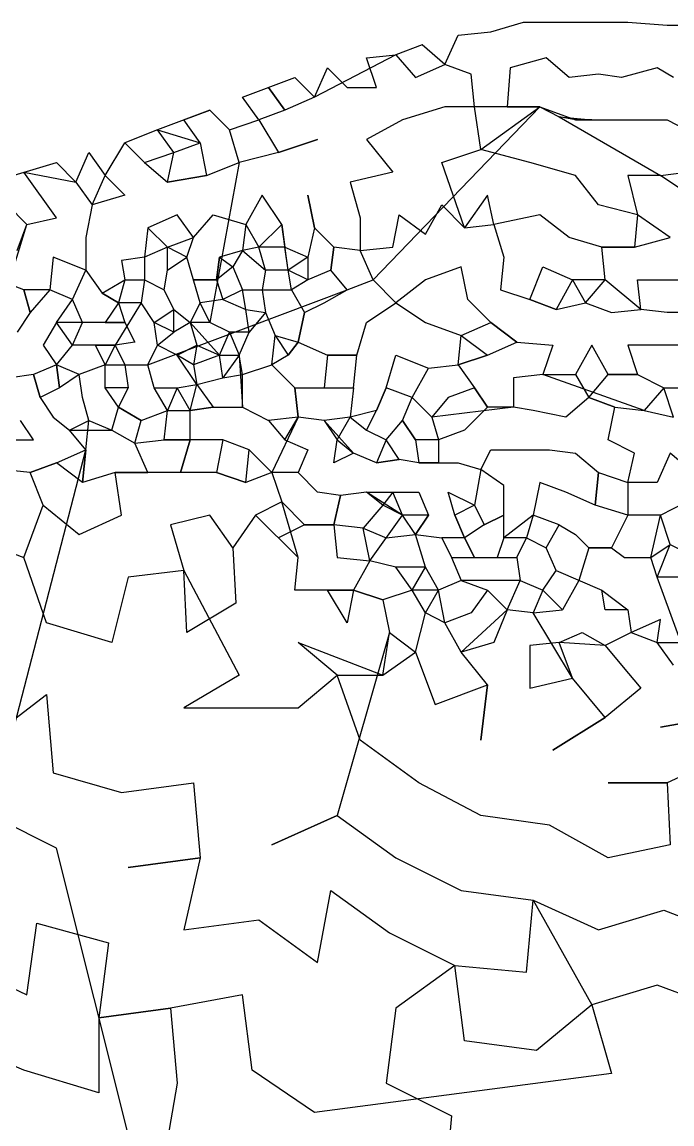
# Model space of a CAD drawing. Header units: metres. Extents: x 0 to 1205, y 0 to 1186.
# Drawn here: x 407.5 to 606.5, y 848.5 to 1186 of the extents above; entities that cross this region are included whole.
import ezdxf

# ---------------------------------------------------------------- set-up
doc = ezdxf.new("R2010")
doc.units = ezdxf.units.M
doc.layers.add('Draw', color=2, linetype='CONTINUOUS')
doc.layers.add('Skip', color=1, linetype='CONTINUOUS')

msp = doc.modelspace()

# ---------------------------------------------------------------- linework, layer by layer
at = {"layer": 'draw'}
for p, q in [((551, 1183), (561, 1186)), ((561, 1186), (593, 1186)), ((593, 1186), (605, 1185)), ((605, 1185), (615, 1185)), ((537, 1173), (541, 1182)), ((541, 1182), (551, 1183)), ((530, 1179), (522, 1176)), ((537, 1173), (530, 1179)), ((513, 1175), (522, 1176)), ((516, 1166), (513, 1175)), ((522, 1176), (528, 1169)), ((568, 1175), (557, 1172)), ((575, 1169), (568, 1175)), ((497, 1163), (501, 1172)), ((501, 1172), (507, 1166)), ((528, 1169), (537, 1173)), ((545, 1170), (537, 1173)), ((557, 1172), (556, 1160)), ((602, 1172), (591, 1169)), ((607, 1169), (602, 1172)), ((475, 1163), (491, 1169)), ((491, 1169), (497, 1163)), ((546, 1160), (545, 1170)), ((584, 1170), (575, 1169)), ((591, 1169), (584, 1170)), ((488, 1159), (483, 1166)), ((507, 1166), (516, 1166)), ((480, 1156), (475, 1163)), ((497, 1163), (488, 1159)), ((465, 1159), (449, 1153)), ((465, 1159), (471, 1153)), ((488, 1159), (480, 1156)), ((566, 1160), (537, 1160)), ((548, 1147), (546, 1160)), ((566, 1160), (577, 1156)), ((566, 1160), (572, 1157)), ((462, 1149), (457, 1156)), ((471, 1153), (480, 1156)), ((480, 1156), (486, 1146)), ((524, 1156), (513, 1150)), ((577, 1156), (572, 1157)), ((572, 1157), (582, 1156)), ((577, 1156), (605, 1156)), ((605, 1156), (611, 1153)), ((449, 1153), (439, 1149)), ((454, 1146), (449, 1153)), ((474, 1143), (471, 1153)), ((439, 1149), (445, 1143)), ((454, 1146), (462, 1149)), ((462, 1149), (464, 1139)), ((486, 1146), (498, 1150)), ((513, 1150), (521, 1140)), ((424, 1137), (428, 1146)), ((428, 1146), (433, 1139)), ((445, 1143), (454, 1146)), ((452, 1137), (454, 1146)), ((486, 1146), (474, 1143)), ((536, 1143), (548, 1147)), ((398, 1137), (418, 1143)), ((418, 1143), (424, 1137)), ((445, 1143), (452, 1137)), ((464, 1139), (474, 1143)), ((577, 1139), (563, 1143)), ((418, 1126), (408, 1140)), ((429, 1130), (433, 1139)), ((433, 1139), (439, 1133)), ((464, 1139), (452, 1137)), ((521, 1140), (508, 1137)), ((584, 1130), (577, 1139)), ((603, 1139), (593, 1139)), ((593, 1139), (596, 1127)), ((603, 1139), (611, 1140)), ((612, 1133), (603, 1139)), ((424, 1137), (429, 1130)), ((508, 1137), (511, 1126)), ((439, 1133), (429, 1130)), ((481, 1133), (476, 1124)), ((487, 1124), (481, 1133)), ((497, 1123), (495, 1133)), ((550, 1133), (543, 1123)), ((552, 1124), (550, 1133)), ((409, 1124), (403, 1130)), ((429, 1130), (427, 1120)), ((531, 1121), (536, 1130)), ((536, 1130), (543, 1123)), ((596, 1127), (584, 1130)), ((406, 1116), (409, 1124)), ((409, 1124), (418, 1126)), ((455, 1127), (446, 1123)), ((460, 1120), (455, 1127)), ((460, 1120), (466, 1127)), ((466, 1127), (476, 1124)), ((476, 1124), (475, 1116)), ((476, 1124), (480, 1117)), ((480, 1117), (487, 1124)), ((489, 1110), (487, 1124)), ((511, 1126), (511, 1116)), ((521, 1117), (523, 1127)), ((523, 1127), (531, 1121)), ((543, 1123), (552, 1124)), ((566, 1127), (552, 1124)), ((552, 1124), (555, 1114)), ((575, 1120), (566, 1127)), ((596, 1127), (595, 1117)), ((606, 1120), (596, 1127)), ((446, 1123), (445, 1114)), ((452, 1117), (446, 1123)), ((497, 1123), (495, 1114)), ((503, 1117), (497, 1123)), ((427, 1120), (427, 1110)), ((452, 1117), (460, 1120)), ((458, 1114), (460, 1120)), ((585, 1117), (575, 1120)), ((595, 1117), (606, 1120)), ((417, 1114), (416, 1104)), ((427, 1110), (417, 1114)), ((445, 1114), (438, 1113)), ((452, 1117), (445, 1114)), ((445, 1114), (445, 1107)), ((458, 1114), (452, 1117)), ((452, 1110), (452, 1117)), ((452, 1110), (458, 1114)), ((462, 1100), (458, 1114)), ((467, 1107), (468, 1114)), ((475, 1116), (468, 1114)), ((468, 1114), (472, 1111)), ((475, 1116), (472, 1111)), ((480, 1117), (475, 1116)), ((475, 1116), (482, 1110)), ((482, 1110), (480, 1117)), ((488, 1117), (480, 1117)), ((488, 1117), (495, 1114)), ((495, 1114), (489, 1110)), ((495, 1114), (495, 1107)), ((502, 1110), (503, 1117)), ((511, 1116), (503, 1117)), ((511, 1116), (521, 1117)), ((515, 1107), (511, 1116)), ((555, 1114), (554, 1104)), ((586, 1107), (585, 1117)), ((585, 1117), (595, 1117)), ((438, 1113), (439, 1107)), ((472, 1111), (467, 1107)), ((472, 1111), (475, 1104)), ((542, 1111), (531, 1107)), ((544, 1101), (542, 1111)), ((563, 1101), (567, 1111)), ((567, 1111), (576, 1107)), ((408, 1104), (400, 1107)), ((423, 1101), (427, 1110)), ((427, 1110), (432, 1103)), ((432, 1103), (439, 1107)), ((439, 1107), (445, 1107)), ((445, 1107), (444, 1100)), ((445, 1107), (451, 1104)), ((451, 1104), (452, 1110)), ((467, 1107), (460, 1107)), ((467, 1107), (469, 1101)), ((482, 1110), (481, 1104)), ((489, 1110), (482, 1110)), ((490, 1104), (489, 1110)), ((495, 1107), (489, 1110)), ((495, 1107), (490, 1104)), ((502, 1110), (495, 1107)), ((507, 1104), (502, 1110)), ((507, 1104), (515, 1107)), ((522, 1100), (515, 1107)), ((531, 1107), (522, 1100)), ((576, 1107), (571, 1098)), ((586, 1107), (576, 1107)), ((576, 1107), (580, 1100)), ((580, 1100), (586, 1107)), ((597, 1098), (596, 1107)), ((596, 1107), (614, 1107)), ((416, 1104), (408, 1104)), ((408, 1104), (410, 1097)), ((416, 1104), (410, 1097)), ((423, 1101), (416, 1104)), ((454, 1098), (451, 1104)), ((475, 1104), (469, 1101)), ((476, 1098), (475, 1104)), ((475, 1104), (481, 1104)), ((481, 1104), (482, 1097)), ((490, 1104), (494, 1097)), ((500, 1100), (507, 1104)), ((554, 1104), (563, 1101)), ((418, 1094), (423, 1101)), ((426, 1094), (423, 1101)), ((437, 1100), (432, 1103)), ((469, 1101), (462, 1100)), ((469, 1101), (476, 1098)), ((551, 1094), (544, 1101)), ((563, 1101), (571, 1098)), ((410, 1097), (406, 1091)), ((437, 1100), (433, 1094)), ((444, 1100), (437, 1100)), ((437, 1100), (439, 1094)), ((448, 1094), (444, 1100)), ((448, 1094), (454, 1098)), ((454, 1091), (454, 1098)), ((454, 1098), (459, 1094)), ((462, 1100), (459, 1094)), ((465, 1094), (462, 1100)), ((477, 1091), (476, 1098)), ((476, 1098), (482, 1097)), ((482, 1097), (477, 1091)), ((482, 1097), (485, 1090)), ((492, 1088), (494, 1097)), ((494, 1097), (500, 1100)), ((513, 1094), (522, 1100)), ((522, 1100), (531, 1094)), ((571, 1098), (580, 1100)), ((580, 1100), (588, 1097)), ((588, 1097), (597, 1098)), ((605, 1097), (597, 1098)), ((614, 1097), (605, 1097)), ((418, 1094), (414, 1087)), ((439, 1094), (418, 1094)), ((423, 1087), (426, 1094)), ((439, 1094), (442, 1088)), ((449, 1087), (448, 1094)), ((454, 1091), (448, 1094)), ((459, 1094), (454, 1091)), ((459, 1094), (461, 1087)), ((465, 1094), (459, 1094)), ((471, 1091), (465, 1094)), ((510, 1084), (513, 1094)), ((531, 1094), (542, 1090)), ((542, 1090), (551, 1094)), ((559, 1088), (551, 1094)), ((449, 1087), (454, 1091)), ((468, 1084), (471, 1091)), ((477, 1091), (471, 1091)), ((471, 1091), (474, 1084)), ((474, 1084), (477, 1091)), ((414, 1087), (418, 1081)), ((418, 1081), (423, 1087)), ((436, 1087), (423, 1087)), ((433, 1081), (430, 1087)), ((436, 1087), (433, 1081)), ((442, 1088), (436, 1087)), ((436, 1087), (439, 1081)), ((446, 1081), (449, 1087)), ((455, 1084), (449, 1087)), ((455, 1084), (461, 1087)), ((461, 1087), (460, 1081)), ((461, 1087), (468, 1084)), ((484, 1081), (485, 1090)), ((485, 1090), (492, 1088)), ((485, 1090), (489, 1084)), ((492, 1088), (489, 1084)), ((492, 1088), (501, 1084)), ((541, 1081), (542, 1090)), ((542, 1090), (550, 1084)), ((550, 1084), (559, 1088)), ((559, 1088), (570, 1087)), ((570, 1087), (567, 1078)), ((582, 1087), (577, 1078)), ((587, 1078), (582, 1087)), ((612, 1087), (593, 1087)), ((593, 1087), (596, 1078)), ((460, 1081), (455, 1084)), ((468, 1084), (460, 1081)), ((469, 1077), (468, 1084)), ((468, 1084), (474, 1084)), ((474, 1084), (469, 1077)), ((475, 1078), (474, 1084)), ((489, 1084), (484, 1081)), ((501, 1084), (500, 1074)), ((510, 1084), (501, 1084)), ((509, 1074), (510, 1084)), ((519, 1074), (522, 1084)), ((522, 1084), (532, 1080)), ((550, 1084), (541, 1081)), ((418, 1081), (411, 1078)), ((425, 1078), (418, 1081)), ((418, 1081), (419, 1074)), ((433, 1074), (433, 1081)), ((433, 1081), (446, 1081)), ((439, 1081), (440, 1074)), ((448, 1074), (446, 1081)), ((460, 1081), (461, 1075)), ((475, 1078), (484, 1081)), ((484, 1081), (491, 1074)), ((527, 1071), (532, 1080)), ((532, 1080), (541, 1081)), ((541, 1081), (546, 1074)), ((411, 1078), (404, 1077)), ((413, 1071), (411, 1078)), ((425, 1078), (419, 1074)), ((426, 1071), (425, 1078)), ((461, 1075), (469, 1077)), ((469, 1077), (475, 1078)), ((475, 1068), (475, 1078)), ((567, 1078), (558, 1077)), ((558, 1077), (558, 1068)), ((567, 1078), (577, 1078)), ((577, 1078), (581, 1071)), ((581, 1071), (587, 1078)), ((596, 1078), (587, 1078)), ((596, 1078), (604, 1074)), ((419, 1074), (413, 1071)), ((440, 1074), (433, 1074)), ((437, 1068), (433, 1074)), ((437, 1068), (440, 1074)), ((452, 1067), (448, 1074)), ((448, 1074), (455, 1074)), ((455, 1074), (452, 1067)), ((455, 1074), (461, 1075)), ((459, 1067), (455, 1074)), ((459, 1067), (461, 1075)), ((461, 1075), (466, 1068)), ((491, 1074), (509, 1074)), ((492, 1065), (491, 1074)), ((509, 1074), (508, 1065)), ((516, 1067), (519, 1074)), ((527, 1071), (519, 1074)), ((546, 1074), (538, 1071)), ((546, 1074), (550, 1068)), ((604, 1074), (598, 1067)), ((604, 1074), (613, 1074)), ((607, 1065), (604, 1074)), ((413, 1071), (417, 1065)), ((428, 1064), (426, 1071)), ((524, 1064), (527, 1071)), ((533, 1065), (527, 1071)), ((538, 1071), (533, 1065)), ((581, 1071), (574, 1065)), ((581, 1071), (589, 1068)), ((435, 1061), (437, 1068)), ((444, 1064), (437, 1068)), ((444, 1064), (452, 1067)), ((451, 1058), (452, 1067)), ((452, 1067), (459, 1067)), ((459, 1067), (466, 1068)), ((459, 1058), (459, 1067)), ((466, 1068), (475, 1068)), ((475, 1068), (483, 1064)), ((516, 1067), (508, 1065)), ((513, 1061), (516, 1067)), ((550, 1068), (543, 1061)), ((558, 1068), (550, 1068)), ((564, 1067), (558, 1068)), ((574, 1065), (564, 1067)), ((587, 1058), (589, 1068)), ((589, 1068), (598, 1067)), ((598, 1067), (607, 1065)), ((411, 1058), (407, 1064)), ((417, 1065), (422, 1061)), ((422, 1061), (428, 1064)), ((427, 1055), (428, 1064)), ((428, 1064), (435, 1061)), ((442, 1057), (444, 1064)), ((492, 1065), (483, 1064)), ((483, 1064), (488, 1058)), ((488, 1058), (492, 1065)), ((500, 1064), (492, 1065)), ((508, 1065), (500, 1064)), ((500, 1064), (504, 1058)), ((504, 1058), (508, 1065)), ((508, 1065), (513, 1061)), ((519, 1058), (524, 1064)), ((528, 1058), (524, 1064)), ((533, 1065), (535, 1058)), ((427, 1055), (422, 1061)), ((435, 1061), (442, 1057)), ((513, 1061), (519, 1058)), ((543, 1061), (535, 1058)), ((403, 1058), (411, 1058)), ((442, 1057), (451, 1058)), ((446, 1048), (442, 1057)), ((469, 1058), (451, 1058)), ((459, 1058), (456, 1048)), ((469, 1058), (467, 1048)), ((477, 1055), (469, 1058)), ((488, 1058), (495, 1055)), ((503, 1051), (504, 1058)), ((504, 1058), (509, 1054)), ((519, 1058), (516, 1051)), ((523, 1052), (519, 1058)), ((535, 1058), (528, 1058)), ((528, 1058), (529, 1051)), ((535, 1058), (535, 1051)), ((595, 1054), (587, 1058)), ((418, 1051), (427, 1055)), ((427, 1055), (426, 1045)), ((476, 1045), (477, 1055)), ((484, 1048), (477, 1055)), ((495, 1055), (492, 1048)), ((509, 1054), (503, 1051)), ((516, 1051), (509, 1054)), ((548, 1049), (551, 1055)), ((551, 1055), (569, 1055)), ((569, 1055), (577, 1054)), ((577, 1054), (584, 1048)), ((593, 1045), (595, 1054)), ((606, 1054), (602, 1045)), ((613, 1048), (606, 1054)), ((418, 1051), (410, 1048)), ((426, 1045), (418, 1051)), ((516, 1051), (523, 1052)), ((529, 1051), (523, 1052)), ((529, 1051), (541, 1051)), ((541, 1051), (548, 1049)), ((410, 1048), (401, 1049)), ((414, 1038), (410, 1048)), ((436, 1048), (426, 1045)), ((438, 1035), (436, 1048)), ((467, 1048), (436, 1048)), ((476, 1045), (467, 1048)), ((484, 1048), (476, 1045)), ((492, 1048), (484, 1048)), ((484, 1048), (487, 1039)), ((498, 1042), (492, 1048)), ((555, 1044), (548, 1049)), ((584, 1048), (583, 1038)), ((584, 1048), (593, 1045)), ((555, 1028), (555, 1044)), ((566, 1045), (564, 1035)), ((574, 1042), (566, 1045)), ((602, 1045), (593, 1045)), ((593, 1045), (593, 1035)), ((505, 1041), (498, 1042)), ((503, 1032), (505, 1041)), ((513, 1042), (505, 1041)), ((518, 1038), (513, 1042)), ((513, 1042), (529, 1042)), ((521, 1042), (518, 1038)), ((524, 1035), (521, 1042)), ((529, 1042), (532, 1035)), ((540, 1035), (538, 1042)), ((538, 1042), (546, 1038)), ((583, 1038), (574, 1042)), ((408, 1022), (414, 1038)), ((414, 1038), (425, 1029)), ((487, 1039), (479, 1035)), ((487, 1039), (494, 1032)), ((518, 1038), (512, 1031)), ((524, 1035), (518, 1038)), ((546, 1038), (540, 1035)), ((546, 1038), (549, 1032)), ((593, 1035), (583, 1038)), ((603, 1035), (611, 1039)), ((465, 1035), (453, 1032)), ((472, 1025), (465, 1035)), ((479, 1035), (472, 1025)), ((492, 1022), (479, 1035)), ((514, 1021), (524, 1035)), ((528, 1029), (524, 1035)), ((532, 1035), (524, 1035)), ((532, 1035), (528, 1029)), ((543, 1028), (540, 1035)), ((549, 1032), (555, 1035)), ((564, 1035), (562, 1028)), ((572, 1032), (564, 1035)), ((593, 1035), (588, 1025)), ((603, 1035), (593, 1035)), ((606, 1026), (603, 1035)), ((453, 1032), (457, 1018)), ((494, 1032), (486, 1028)), ((503, 1032), (494, 1032)), ((512, 1031), (503, 1032)), ((503, 1032), (504, 1022)), ((512, 1031), (519, 1028)), ((514, 1021), (512, 1031)), ((549, 1032), (543, 1028)), ((568, 1025), (572, 1032)), ((572, 1032), (577, 1029)), ((392, 1028), (408, 1022)), ((519, 1028), (528, 1029)), ((528, 1029), (536, 1028)), ((536, 1028), (539, 1022)), ((543, 1028), (536, 1028)), ((543, 1028), (546, 1022)), ((555, 1028), (553, 1022)), ((562, 1028), (555, 1028)), ((559, 1022), (562, 1028)), ((562, 1028), (568, 1025)), ((577, 1029), (581, 1025)), ((600, 1022), (606, 1026)), ((602, 1016), (606, 1026)), ((606, 1026), (614, 1022)), ((472, 1025), (473, 1008)), ((571, 1018), (568, 1025)), ((581, 1025), (578, 1015)), ((581, 1025), (588, 1025)), ((588, 1025), (592, 1022)), ((491, 1012), (492, 1022)), ((504, 1022), (514, 1021)), ((522, 1019), (514, 1021)), ((539, 1022), (559, 1022)), ((539, 1022), (542, 1015)), ((559, 1022), (560, 1015)), ((592, 1022), (600, 1022)), ((602, 1016), (600, 1022)), ((440, 1016), (435, 996)), ((457, 1018), (440, 1016)), ((531, 1019), (522, 1019)), ((527, 1012), (522, 1019)), ((527, 1012), (531, 1019)), ((535, 1012), (531, 1019)), ((567, 1012), (571, 1018)), ((571, 1018), (585, 1012)), ((609, 1016), (602, 1016)), ((542, 1015), (535, 1012)), ((542, 1015), (550, 1012)), ((556, 1006), (560, 1015)), ((560, 1015), (567, 1012)), ((578, 1015), (573, 1006)), ((509, 1012), (491, 1012)), ((507, 1002), (501, 1012)), ((509, 1012), (507, 1002)), ((509, 1012), (518, 1009)), ((527, 1012), (518, 1009)), ((531, 1005), (527, 1012)), ((535, 1012), (527, 1012)), ((531, 1005), (535, 1012)), ((550, 1012), (545, 1005)), ((556, 1006), (550, 1012)), ((567, 1012), (564, 1005)), ((573, 1006), (567, 1012)), ((585, 1012), (593, 1006)), ((586, 1006), (585, 1012)), ((473, 1008), (458, 999)), ((518, 1009), (520, 999)), ((556, 1006), (552, 996)), ((564, 1005), (556, 1006)), ((564, 1005), (573, 1006)), ((593, 1006), (586, 1006)), ((593, 1006), (594, 999)), ((528, 993), (531, 1005)), ((537, 1002), (531, 1005)), ((545, 1005), (537, 1002)), ((603, 1003), (594, 999)), ((602, 996), (603, 1003)), ((435, 996), (415, 1002)), ((518, 986), (520, 999)), ((520, 999), (528, 993)), ((542, 993), (537, 1002)), ((572, 996), (579, 999)), ((579, 999), (586, 995)), ((594, 999), (586, 995)), ((594, 999), (602, 996)), ((504, 986), (492, 996)), ((552, 996), (542, 993)), ((572, 996), (563, 995)), ((576, 985), (572, 996)), ((607, 989), (602, 996)), ((602, 996), (612, 996)), ((518, 986), (528, 993)), ((528, 993), (534, 977)), ((550, 983), (542, 993)), ((563, 995), (563, 982)), ((586, 995), (591, 989)), ((591, 989), (597, 982)), ((474, 986), (457, 976)), ((492, 976), (504, 986)), ((511, 966), (504, 986)), ((504, 986), (518, 986)), ((550, 983), (548, 966)), ((563, 982), (576, 985)), ((586, 973), (576, 985)), ((398, 967), (415, 980)), ((597, 982), (586, 973)), ((586, 973), (570, 963)), ((614, 972), (603, 970)), ((618, 959), (605, 953)), ((417, 956), (438, 950)), ((438, 950), (460, 953)), ((548, 943), (529, 953)), ((605, 953), (587, 953)), ((605, 953), (606, 934)), ((418, 933), (398, 943)), ((504, 943), (484, 934)), ((504, 943), (522, 930)), ((587, 930), (569, 940)), ((606, 934), (587, 930)), ((462, 930), (440, 927)), ((462, 930), (457, 908)), ((502, 920), (520, 907)), ((542, 920), (564, 917)), ((564, 917), (584, 908)), ((604, 914), (622, 907)), ((409, 888), (412, 910)), ((412, 910), (434, 904)), ((480, 911), (498, 898)), ((540, 897), (522, 884)), ((540, 897), (562, 895)), ((602, 891), (582, 885)), ((621, 884), (602, 891)), ((475, 888), (453, 884)), ((582, 885), (565, 871)), ((582, 885), (588, 864)), ((431, 881), (453, 884)), ((431, 881), (431, 858)), ((453, 884), (455, 861)), ((408, 865), (387, 874)), ((565, 871), (543, 874)), ((497, 852), (478, 865)), ((455, 861), (451, 838)), ((519, 861), (539, 851)), ((539, 851), (537, 828))]:
    msp.add_line(p, q, dxfattribs=at)
at = {"layer": 'skip'}
for p, q in [((522, 1176), (497, 1163)), ((483, 1166), (488, 1159)), ((457, 1156), (465, 1159)), ((471, 1153), (465, 1159)), ((515, 1107), (566, 1160)), ((537, 1160), (524, 1156)), ((548, 1147), (566, 1160)), ((556, 1160), (566, 1160)), ((572, 1157), (603, 1139)), ((582, 1156), (577, 1156)), ((449, 1153), (462, 1149)), ((433, 1139), (439, 1149)), ((439, 1149), (445, 1143)), ((498, 1150), (486, 1146)), ((563, 1143), (548, 1147)), ((474, 1143), (465, 1094)), ((543, 1123), (536, 1143)), ((408, 1140), (424, 1137)), ((452, 1137), (464, 1139)), ((495, 1133), (497, 1123)), ((401, 1098), (409, 1124)), ((487, 1124), (488, 1117)), ((446, 1123), (452, 1117)), ((468, 1114), (467, 1107)), ((480, 1117), (475, 1116)), ((489, 1110), (488, 1117)), ((503, 1117), (502, 1110)), ((595, 1117), (585, 1117)), ((439, 1107), (437, 1100)), ((451, 1104), (452, 1110)), ((460, 1107), (467, 1107)), ((597, 1098), (586, 1107)), ((410, 1097), (408, 1104)), ((446, 1081), (507, 1104)), ((481, 1104), (490, 1104)), ((432, 1103), (437, 1100)), ((571, 1098), (563, 1101)), ((444, 1100), (436, 1087)), ((494, 1097), (492, 1088)), ((423, 1087), (418, 1094)), ((433, 1094), (439, 1094)), ((459, 1094), (468, 1084)), ((551, 1094), (559, 1088)), ((430, 1087), (436, 1087)), ((489, 1084), (492, 1088)), ((461, 1075), (455, 1084)), ((474, 1084), (475, 1068)), ((501, 1084), (510, 1084)), ((541, 1081), (550, 1084)), ((419, 1074), (418, 1081)), ((433, 1081), (425, 1078)), ((433, 1074), (433, 1081)), ((532, 1080), (541, 1081)), ((411, 1078), (413, 1071)), ((598, 1067), (567, 1078)), ((577, 1078), (581, 1071)), ((587, 1078), (596, 1078)), ((440, 1074), (437, 1068)), ((452, 1067), (448, 1074)), ((491, 1074), (492, 1065)), ((500, 1074), (509, 1074)), ((519, 1074), (516, 1067)), ((550, 1068), (546, 1074)), ((589, 1068), (581, 1071)), ((437, 1068), (444, 1064)), ((466, 1068), (459, 1067)), ((558, 1068), (533, 1065)), ((483, 1064), (488, 1058)), ((492, 1065), (484, 1048)), ((509, 1054), (500, 1064)), ((508, 1065), (513, 1061)), ((524, 1064), (528, 1058)), ((422, 1061), (435, 1061)), ((451, 1058), (459, 1058)), ((456, 1048), (459, 1058)), ((477, 1055), (469, 1058)), ((398, 943), (427, 1055)), ((426, 1045), (427, 1055)), ((410, 1048), (418, 1051)), ((523, 1052), (516, 1051)), ((535, 1051), (529, 1051)), ((436, 1048), (446, 1048)), ((467, 1048), (476, 1045)), ((492, 1048), (484, 1048)), ((548, 1049), (546, 1038)), ((583, 1038), (584, 1048)), ((505, 1041), (503, 1032)), ((524, 1035), (513, 1042)), ((408, 1022), (414, 1038)), ((492, 1022), (487, 1039)), ((425, 1029), (438, 1035)), ((479, 1035), (472, 1025)), ((528, 1029), (532, 1035)), ((540, 1035), (543, 1028)), ((555, 1035), (549, 1032)), ((564, 1035), (555, 1028)), ((600, 1022), (603, 1035)), ((494, 1032), (503, 1032)), ((568, 1025), (572, 1032)), ((486, 1028), (492, 1022)), ((531, 1019), (528, 1029)), ((536, 1028), (539, 1022)), ((546, 1022), (543, 1028)), ((588, 1025), (581, 1025)), ((415, 1002), (408, 1022)), ((514, 1021), (509, 1012)), ((522, 1019), (514, 1021)), ((553, 1022), (559, 1022)), ((458, 999), (457, 1018)), ((457, 1018), (474, 986)), ((567, 1012), (571, 1018)), ((614, 983), (602, 1016)), ((560, 1015), (542, 1015)), ((501, 1012), (509, 1012)), ((518, 1009), (509, 1012)), ((535, 1012), (527, 1012)), ((537, 1002), (535, 1012)), ((550, 1012), (556, 1006)), ((573, 1006), (567, 1012)), ((585, 1012), (593, 1006)), ((542, 993), (556, 1006)), ((576, 985), (564, 1005)), ((520, 999), (504, 943)), ((492, 996), (518, 986)), ((586, 995), (572, 996)), ((534, 977), (550, 983)), ((548, 966), (550, 983)), ((415, 980), (417, 956)), ((457, 976), (492, 976)), ((570, 963), (586, 973)), ((603, 970), (614, 972)), ((529, 953), (511, 966)), ((460, 953), (462, 930)), ((587, 953), (605, 953)), ((484, 934), (504, 943)), ((569, 940), (548, 943)), ((477, 698), (418, 933)), ((440, 927), (462, 930)), ((522, 930), (542, 920)), ((498, 898), (502, 920)), ((562, 895), (564, 917)), ((564, 917), (582, 885)), ((584, 908), (604, 914)), ((457, 908), (480, 911)), ((520, 907), (540, 897)), ((434, 904), (431, 881)), ((388, 898), (409, 888)), ((543, 874), (540, 897)), ((478, 865), (475, 888)), ((453, 884), (431, 881)), ((522, 884), (519, 861)), ((431, 858), (408, 865)), ((588, 864), (497, 852))]:
    msp.add_line(p, q, dxfattribs=at)

doc.saveas('drawing.dxf')
